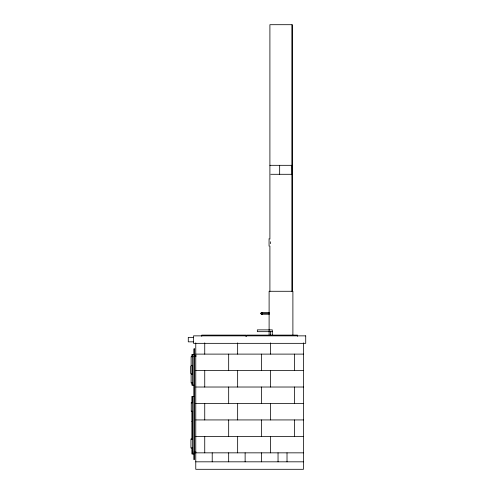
<?xml version="1.0" encoding="UTF-8"?>
<svg xmlns="http://www.w3.org/2000/svg" width="494" height="494" viewBox="0 0 494 494"><rect width="100%" height="100%" fill="white"/><g stroke="black" fill="none" stroke-linecap="round" stroke-linejoin="round"><path stroke-width="0.74" d="M262.357 313.98L261.493 314.215L260.826 313.344M269.903 165.323L292.17 165.323M270.792 174.296L291.33 174.296M292.065 174.296L291.96 165.323M269.353 312.449L261.721 312.449L262.172 312.566M262.623 313.344A0.895 0.895 0 0 0 261.277 312.566A0.895 0.895 0 0 0 261.277 314.122A0.895 0.895 0 0 0 262.623 313.344L269.353 313.344M261.721 314.246L269.353 314.246M272.287 331.672L257.331 331.672L257.331 329.875L272.293 329.875L272.287 335.414M193.518 337.359L188.282 337.359L188.282 341.842L193.518 341.842M195.766 354.112L303.47 354.112M193.821 354.482L191.876 354.482L191.876 356.785M194.568 355.606L196.062 355.606M193.821 356.353L196.062 356.353M192.623 356.73L191.129 356.73L191.129 365.702L192.623 365.702M195.766 370.568L303.47 370.568M192.623 373.933L191.129 373.933L191.129 382.906L192.623 382.906M193.821 385.153L191.876 385.153L191.876 382.85M195.766 387.024L303.47 387.024M193.821 396.373L191.876 396.373L191.876 403.184M192.771 402.4L191.277 402.4L191.277 411.372L192.771 411.372M195.766 403.481L303.47 403.481M195.766 419.931L303.47 419.931M191.876 421.357L192.623 421.357M195.766 436.387L303.47 436.387M192.425 439.005L190.931 439.005L190.931 447.984L192.425 447.984M193.821 452.096L196.062 452.096M194.568 452.844L303.47 452.844M193.821 453.967L191.876 453.967L191.876 447.823M195.766 461.822L303.47 461.822M303.47 342.892L303.47 469.3L195.766 469.3L195.766 342.892M297.487 336.309L297.487 335.111L246.623 335.111L246.623 336.309M294.498 354.112L294.498 370.568M294.498 387.024L294.498 403.481M294.498 419.931L294.498 436.387M292.893 335.136L292.893 291.281L269.107 291.281L269.107 335.167M292.17 291.343L292.17 24.7L269.903 24.7L269.903 239.09M292.065 24.7L292.065 291.343M287.014 452.844L287.014 461.822M279.66 165.323L279.66 174.296M278.042 452.844L278.042 461.822M270.564 241.751L270.564 243.684M270.564 342.892L270.564 354.112M270.564 370.568L270.564 387.024M270.564 403.481L270.564 419.931M270.564 436.387L270.564 452.844M270.508 331.672L270.508 335.414M269.903 246.006L269.903 291.343M269.063 238.67L269.063 246.123M262.623 312.449L262.623 314.246M261.585 354.112L261.585 370.568M261.585 387.024L261.585 403.481M261.585 419.931L261.585 436.387M261.585 452.844L261.585 461.822M245.876 336.309L245.876 335.111L201.75 335.111L201.75 336.309M245.129 452.844L245.129 461.822M237.651 342.892L237.651 354.112M237.651 370.568L237.651 387.024M237.651 403.481L237.651 419.931M237.651 436.387L237.651 452.844M228.673 354.112L228.673 370.568M228.673 387.024L228.673 403.481M228.673 419.931L228.673 436.387M228.673 452.844L228.673 461.822M212.216 452.844L212.216 461.822M204.738 342.892L204.738 354.112M204.738 370.568L204.738 387.024M204.738 403.481L204.738 419.931M204.738 436.387L204.738 452.844M192.623 354.482L192.623 385.153M192.623 396.373L192.623 453.967M191.876 365.22L191.876 374.421M191.876 410.965L191.876 439.555M190.375 366.091L190.375 373.544M305.718 335.858L193.518 335.858L193.518 343.342L305.718 343.342L305.718 335.858M194.568 348.875L193.821 348.875L193.821 459.574L194.568 459.574L194.568 348.875"/></g></svg>
